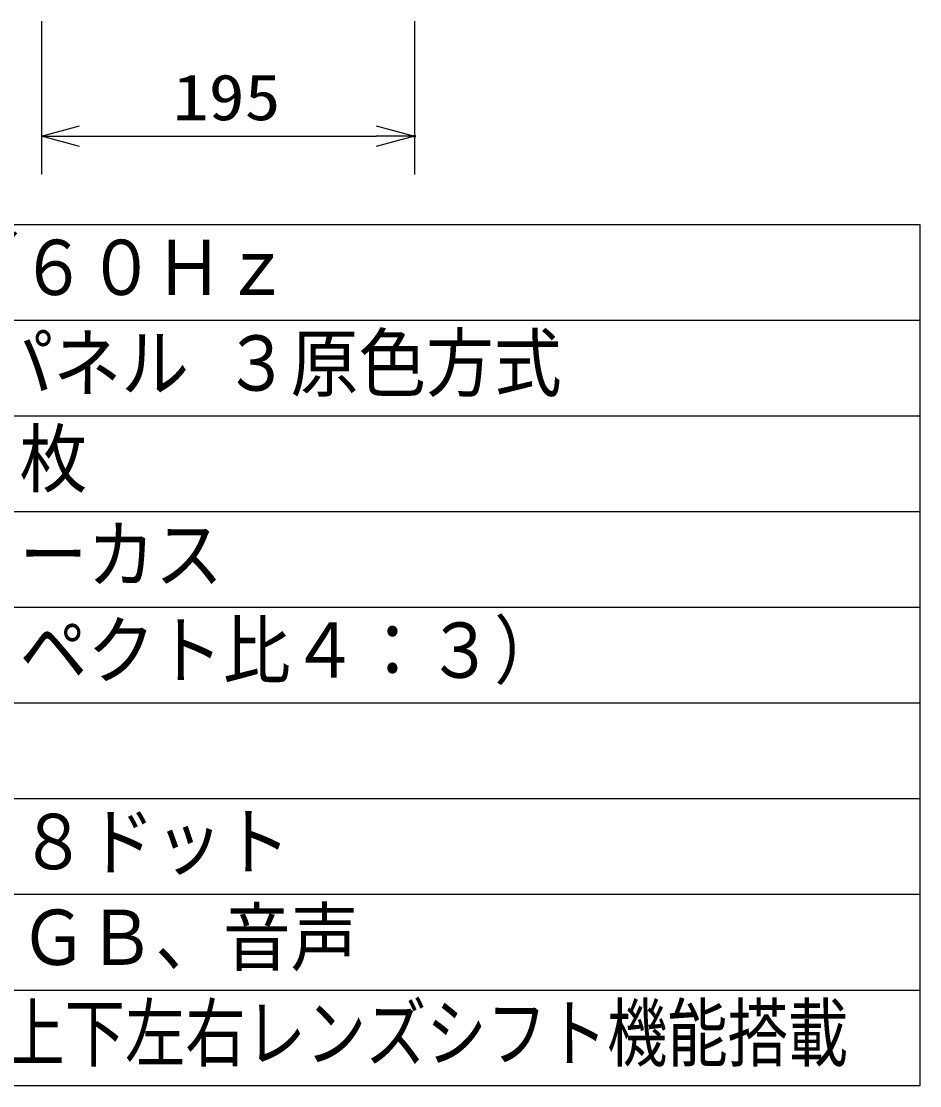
# Model space of a CAD drawing. Units: millimetres, scale not verified. Extents: x -63 to 63, y -57 to 57.
# Drawn here: x 15.5 to 62.5, y -56.5 to -0.9 of the extents above; entities that cross this region are included whole.
import ezdxf
from ezdxf.enums import TextEntityAlignment as Align

# ---------------------------------------------------------------- set-up
doc = ezdxf.new("R2010")
doc.units = ezdxf.units.MM
doc.header["$LTSCALE"] = 0.190236
doc.header["$PDMODE"] = 32
doc.header["$PDSIZE"] = 0.0951
for name, color, linetype in [('0-0_MOJI1', 2, 'Continuous'), ('0-2_WAKU', 1, 'Continuous'), ('0-3_TOUROKU', 3, 'Continuous'), ('0-4_DEFPOINTS', 7, 'Continuous')]:
    doc.layers.add(name, color=color, linetype=linetype)
doc.styles.add('ＭＳ ゴシック', font='')
doc.styles.get('ＭＳ ゴシック').set_extended_font_data('MS Gothic')

# ---------------------------------------------------------------- blocks, each defined once
blk = doc.blocks.new('_OPEN30')
at = {"layer": '0-3_TOUROKU', "color": 7}
blk.add_line((0, 0), (-1, 0), dxfattribs=at)
blk.add_lwpolyline([(-1, 0.26795), (0, 0), (-1, -0.26795)], dxfattribs=at)

msp = doc.modelspace()

# ---------------------------------------------------------------- linework, layer by layer
at = {"layer": '0-2_WAKU', "color": 4}
for p, q in [((-62.5001, -11.5), (62.5001, -11.5)), ((62.5001, -11.5), (62.5001, -56.5001)), ((62.5001, -56.5001), (-62.5001, -56.5001))]:
    msp.add_line(p, q, dxfattribs=at)
at = {"layer": '0-2_WAKU'}
for p, q in [((-62.5001, -16.5), (62.5001, -16.5)), ((-62.5001, -21.5), (62.5001, -21.5)), ((-62.5001, -26.5), (62.5001, -26.5)), ((-62.5001, -31.5001), (62.5001, -31.5001)), ((-62.5001, -36.5001), (62.5001, -36.5001)), ((-62.5001, -41.5001), (62.5001, -41.5001)), ((-62.5001, -46.5001), (62.5001, -46.5001)), ((-62.5001, -51.5001), (62.5001, -51.5001))]:
    msp.add_line(p, q, dxfattribs=at)
at = {"layer": '0-3_TOUROKU'}
for p, q in [((16.5808, -0.8902), (16.5808, -8.8902)), ((36.0808, -0.8902), (36.0808, -8.8902)), ((18.5808, -6.8902), (34.0808, -6.8902))]:
    msp.add_line(p, q, dxfattribs=at)
at = {"layer": '0-4_DEFPOINTS'}
msp.add_point((36.0808, -6.8902), dxfattribs=at)

# ---------------------------------------------------------------- block references
at = {"layer": '0-3_TOUROKU', "xscale": 2, "yscale": 2, "rotation": 180}
msp.add_blockref('_OPEN30', (16.5808, -6.8902), dxfattribs=at)
at = {"layer": '0-3_TOUROKU', "xscale": 2, "yscale": 2}
msp.add_blockref('_OPEN30', (36.0808, -6.8902), dxfattribs=at)

# ---------------------------------------------------------------- texts
at = {"layer": '0-0_MOJI1', "style": 'ＭＳ ゴシック'}
for s, width, p in [('ＡＣ１００Ｖ\u3000５０／６０Ｈｚ', 0.9, (-20, -16.0551)), ('０．７型 透過型液晶パネル ３原色方式', 0.9, (-20, -21.0552)), ('７８６４３２画素×３枚', 0.9, (-20, -26.0552)), ('手動ズーム・手動フォーカス', 0.9, (-20, -31.0552)), ('３３～３００型（アスペクト比４：３）', 0.9, (-20, -36.0552)), ('１０２４ドット×７６８ドット', 0.9, (-20, -46.0552)), ('ビデオ／Ｓビデオ、ＲＧＢ、音声', 0.9, (-20, -51.0552)), ('２倍ズームレンズ搭載、上下左右レンズシフト機能搭載', 0.8, (-20, -56.0552))]:
    msp.add_text(s, height=2.887, dxfattribs=dict(at, width=width)).set_placement(p, align=Align.BOTTOM_LEFT)
at = {"layer": '0-3_TOUROKU', "style": 'ＭＳ ゴシック', "width": 1.15}
msp.add_text('195', height=2.406, dxfattribs=at).set_placement((23.4436, -6.7806), align=Align.BOTTOM_LEFT)

doc.saveas('drawing.dxf')
